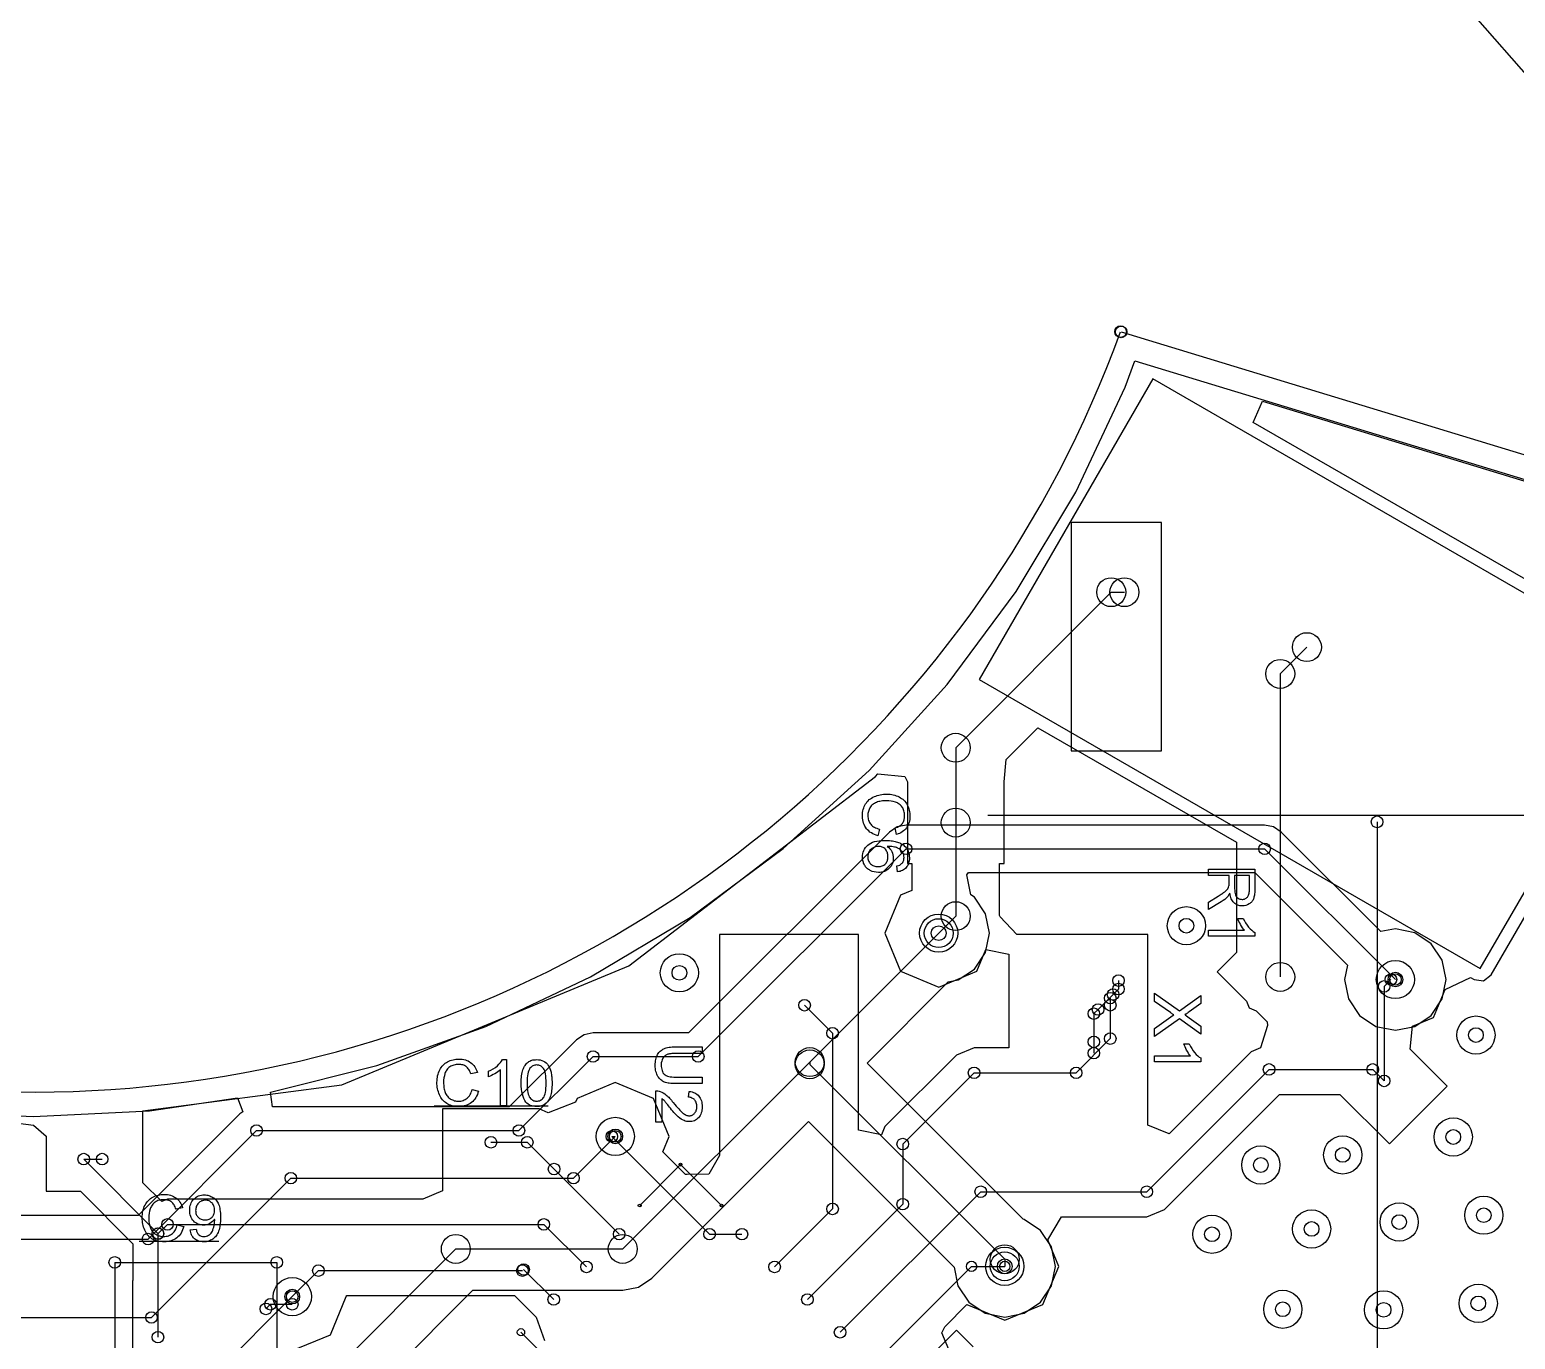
# Model space of a CAD drawing. Header units: millimetres. Extents: x -50.2 to -13.8, y -30.8 to 7.2.
# Drawn here: x -35.16 to -22.33, y -18.62 to -7.3 of the extents above; entities that cross this region are included whole.
import ezdxf

# ---------------------------------------------------------------- set-up
doc = ezdxf.new("R2010")
doc.units = ezdxf.units.MM
doc.linetypes.add('CENTERX2', pattern=[20.32, 12.7, -2.54, 2.54, -2.54])

msp = doc.modelspace()

# ---------------------------------------------------------------- linework, layer by layer
at = {"color": 7, "linetype": 'Continuous'}
for p, q in [((-32.227, 3.707), (-17.148, -13.484)), ((-25.732, -9.909), (-17.064, -12.551)), ((-25.696, -10.387), (-25.614, -10.158)), ((-25.614, -10.158), (-17.285, -12.697)), ((-25.458, -10.315), (-26.958, -12.913)), ((-25.458, -10.315), (-26.958, -12.913)), ((-26.124, -11.293), (-25.696, -10.387)), ((-21.128, -12.815), (-25.458, -10.315)), ((-21.128, -12.815), (-25.458, -10.315)), ((-24.591, -10.691), (-24.511, -10.507)), ((-24.511, -10.507), (-17.346, -12.692)), ((-21.17, -12.665), (-24.591, -10.691)), ((-26.639, -12.152), (-26.124, -11.293)), ((-26.164, -11.558), (-26.164, -13.531)), ((-25.382, -11.558), (-26.164, -11.558)), ((-25.382, -13.531), (-25.382, -11.558)), ((-27.236, -12.957), (-26.639, -12.152)), ((-25.818, -12.159), (-27.162, -13.503)), ((-25.818, -12.159), (-25.704, -12.159)), ((-24.127, -12.634), (-24.357, -12.865)), ((-22.628, -15.413), (-21.128, -12.815)), ((-22.628, -15.413), (-21.128, -12.815)), ((-27.909, -13.7), (-27.236, -12.957)), ((-26.958, -12.913), (-22.628, -15.413)), ((-26.958, -12.913), (-22.628, -15.413)), ((-24.357, -12.865), (-24.357, -15.485)), ((-26.727, -13.604), (-26.453, -13.33)), ((-26.453, -13.33), (-24.736, -14.321)), ((-27.162, -13.503), (-27.162, -14.151)), ((-26.744, -13.797), (-26.727, -13.604)), ((-26.164, -13.531), (-25.382, -13.531)), ((-28.652, -14.373), (-27.909, -13.7)), ((-27.856, -13.753), (-27.836, -13.728)), ((-27.836, -13.728), (-27.602, -13.751)), ((-29.987, -15.388), (-27.856, -13.753)), ((-27.602, -13.751), (-27.579, -13.797)), ((-27.579, -13.797), (-27.579, -14.505)), ((-26.744, -14.505), (-26.744, -13.797)), ((-22.534, -15.467), (-21.557, -13.776)), ((-25.4, -14.089), (-26.884, -14.089)), ((-20.4, -14.089), (-25.4, -14.089)), ((-27.735, -14.233), (-29.471, -15.968)), ((-27.669, -14.188), (-27.735, -14.233)), ((-27.591, -14.173), (-27.669, -14.188)), ((-24.492, -14.173), (-27.591, -14.173)), ((-27.162, -14.151), (-27.162, -14.959)), ((-24.414, -14.188), (-24.492, -14.173)), ((-24.348, -14.233), (-24.414, -14.188)), ((-23.487, -15.093), (-24.348, -14.233)), ((-23.52, -14.144), (-23.52, -23.542)), ((-29.457, -14.97), (-28.652, -14.373)), ((-27.591, -14.377), (-29.387, -16.172)), ((-27.591, -14.377), (-24.492, -14.377)), ((-24.736, -14.321), (-24.736, -15.273)), ((-24.492, -14.377), (-23.362, -15.507)), ((-27.579, -14.505), (-27.541, -14.505)), ((-27.541, -14.505), (-27.541, -14.736)), ((-26.783, -14.953), (-26.783, -14.505)), ((-26.783, -14.505), (-26.744, -14.505)), ((-27.065, -14.601), (-27.051, -14.581)), ((-27.032, -14.774), (-27.065, -14.601)), ((-27.051, -14.581), (-24.577, -14.581)), ((-24.577, -14.581), (-23.776, -15.382)), ((-27.541, -14.736), (-27.639, -14.777)), ((-27.639, -14.777), (-27.775, -15.106)), ((-26.999, -14.796), (-27.032, -14.774)), ((-26.904, -14.938), (-26.999, -14.796)), ((-30.317, -15.485), (-29.457, -14.97)), ((-27.162, -14.959), (-27.309, -15.106)), ((-26.871, -15.106), (-26.904, -14.938)), ((-26.777, -14.965), (-26.783, -14.953)), ((-26.633, -15.119), (-26.777, -14.965)), ((-28.002, -15.119), (-29.202, -15.119)), ((-29.202, -15.119), (-29.202, -17.028)), ((-27.309, -15.106), (-28.423, -16.22)), ((-28.002, -16.808), (-28.002, -15.119)), ((-27.775, -15.106), (-27.639, -15.435)), ((-26.904, -15.274), (-26.871, -15.106)), ((-25.502, -15.119), (-26.633, -15.119)), ((-25.502, -16.765), (-25.502, -15.119)), ((-23.362, -15.068), (-23.487, -15.093)), ((-23.194, -15.102), (-23.362, -15.068)), ((-23.052, -15.197), (-23.194, -15.102)), ((-26.999, -15.416), (-26.904, -15.274)), ((-26.98, -15.435), (-26.902, -15.248)), ((-26.902, -15.248), (-26.702, -15.288)), ((-24.736, -15.273), (-24.903, -15.44)), ((-22.957, -15.339), (-23.052, -15.197)), ((-32.468, -16.416), (-29.987, -15.388)), ((-26.702, -15.288), (-26.702, -16.097)), ((-23.776, -15.382), (-23.801, -15.507)), ((-22.924, -15.507), (-22.957, -15.339)), ((-31.222, -15.914), (-30.317, -15.485)), ((-27.928, -16.23), (-27.227, -15.528)), ((-27.639, -15.435), (-27.309, -15.572)), ((-27.309, -15.572), (-26.98, -15.435)), ((-27.227, -15.528), (-27.141, -15.511)), ((-27.141, -15.511), (-26.999, -15.416)), ((-25.755, -15.516), (-25.755, -15.589)), ((-24.903, -15.44), (-24.65, -15.693)), ((-23.801, -15.507), (-23.767, -15.675)), ((-23.4, -15.507), (-23.459, -15.566)), ((-22.957, -15.675), (-22.924, -15.507)), ((-22.932, -15.593), (-22.712, -15.49)), ((-22.712, -15.49), (-22.682, -15.507)), ((-22.682, -15.507), (-22.6, -15.518)), ((-22.6, -15.518), (-22.534, -15.467)), ((-25.802, -15.636), (-25.932, -15.766)), ((-25.755, -15.589), (-25.802, -15.636)), ((-23.459, -15.566), (-23.459, -16.383)), ((-23.033, -15.836), (-22.932, -15.593)), ((-28.468, -15.729), (-28.226, -15.971)), ((-25.932, -15.766), (-25.968, -15.802)), ((-25.826, -15.668), (-25.826, -15.729)), ((-25.826, -15.729), (-25.826, -16.018)), ((-24.65, -15.693), (-24.625, -15.753)), ((-24.625, -15.753), (-24.565, -15.777)), ((-24.565, -15.777), (-24.469, -15.874)), ((-23.767, -15.675), (-23.672, -15.817)), ((-23.052, -15.817), (-22.957, -15.675)), ((-32.166, -16.251), (-31.222, -15.914)), ((-25.968, -15.802), (-25.968, -16.046)), ((-24.467, -15.905), (-24.527, -16.098)), ((-24.469, -15.874), (-24.467, -15.905)), ((-23.672, -15.817), (-23.53, -15.912)), ((-23.53, -15.912), (-23.362, -15.946)), ((-23.362, -15.946), (-23.194, -15.912)), ((-23.233, -16.108), (-23.213, -15.911)), ((-23.213, -15.911), (-23.033, -15.836)), ((-23.194, -15.912), (-23.052, -15.817)), ((-30.44, -16.028), (-31.02, -16.608)), ((-30.374, -15.984), (-30.44, -16.028)), ((-30.296, -15.968), (-30.374, -15.984)), ((-29.471, -15.968), (-30.296, -15.968)), ((-28.226, -15.971), (-28.226, -17.49)), ((-25.826, -16.018), (-26.121, -16.313)), ((-25.968, -16.046), (-25.968, -16.143)), ((-30.296, -16.172), (-30.936, -16.812)), ((-30.296, -16.172), (-29.387, -16.172)), ((-27.156, -16.16), (-27.773, -16.776)), ((-27.003, -16.097), (-27.156, -16.16)), ((-26.702, -16.097), (-27.003, -16.097)), ((-24.607, -16.131), (-25.318, -16.841)), ((-24.527, -16.098), (-24.607, -16.131)), ((-22.914, -16.428), (-23.233, -16.108)), ((-33.083, -16.481), (-32.166, -16.251)), ((-28.423, -16.22), (-30.04, -17.836)), ((-28.423, -16.22), (-28.423, -16.24)), ((-28.423, -16.24), (-26.738, -17.925)), ((-26.579, -17.579), (-27.928, -16.23)), ((-24.454, -16.284), (-25.511, -17.341)), ((-24.454, -16.284), (-23.558, -16.284)), ((-23.558, -16.284), (-23.459, -16.383)), ((-37.793, -16.416), (-35.131, -16.767)), ((-34.187, -16.642), (-32.468, -16.416)), ((-30.104, -16.397), (-30.433, -16.534)), ((-29.775, -16.534), (-30.104, -16.397)), ((-27.003, -16.313), (-27.62, -16.929)), ((-27.003, -16.313), (-26.121, -16.313)), ((-23.414, -16.928), (-22.914, -16.428)), ((-34.13, -16.642), (-33.369, -16.529)), ((-33.369, -16.529), (-33.322, -16.65)), ((-33.067, -16.608), (-33.083, -16.481)), ((-30.433, -16.534), (-30.447, -16.566)), ((-29.638, -16.863), (-29.775, -16.534)), ((-25.358, -17.494), (-24.365, -16.501)), ((-24.365, -16.501), (-23.842, -16.501)), ((-23.842, -16.501), (-23.414, -16.928)), ((-36.132, -16.642), (-35.131, -16.691)), ((-35.131, -16.691), (-34.13, -16.642)), ((-33.348, -16.668), (-34.226, -17.546)), ((-34.187, -17.264), (-34.187, -16.642)), ((-33.322, -16.65), (-33.348, -16.668)), ((-31.02, -16.608), (-33.067, -16.608)), ((-30.763, -16.626), (-31.598, -16.626)), ((-31.598, -16.626), (-31.598, -17.334)), ((-30.683, -16.66), (-30.763, -16.626)), ((-30.447, -16.566), (-30.683, -16.66)), ((-35.131, -16.767), (-35.022, -16.862)), ((-33.204, -16.812), (-34.142, -17.75)), ((-33.204, -16.812), (-30.936, -16.812)), ((-29.787, -18.088), (-28.433, -16.734)), ((-28.433, -16.734), (-27.175, -17.992)), ((-27.802, -16.848), (-28.002, -16.808)), ((-27.773, -16.776), (-27.802, -16.848)), ((-25.318, -16.841), (-25.502, -16.765)), ((-35.022, -16.862), (-35.022, -17.337)), ((-31.178, -16.914), (-30.864, -16.914)), ((-30.864, -16.914), (-30.633, -17.145)), ((-30.104, -16.863), (-30.465, -17.224)), ((-30.134, -16.863), (-29.289, -17.708)), ((-30.134, -16.863), (-30.104, -16.863)), ((-29.694, -16.997), (-29.638, -16.863)), ((-27.62, -16.929), (-27.62, -17.449)), ((-34.698, -17.059), (-34.538, -17.059)), ((-34.698, -17.059), (-34.056, -17.702)), ((-29.498, -17.193), (-29.694, -16.997)), ((-29.202, -17.028), (-29.295, -17.19)), ((-30.633, -17.145), (-30.07, -17.708)), ((-29.54, -17.107), (-29.893, -17.46)), ((-29.54, -17.107), (-29.186, -17.46)), ((-29.482, -17.193), (-29.498, -17.193)), ((-29.295, -17.19), (-29.482, -17.193)), ((-34.024, -17.427), (-34.187, -17.264)), ((-32.908, -17.224), (-34.112, -18.428)), ((-32.908, -17.224), (-30.465, -17.224)), ((-35.022, -17.337), (-34.727, -17.337)), ((-34.727, -17.337), (-34.272, -17.791)), ((-33.974, -17.406), (-34.024, -17.427)), ((-31.768, -17.406), (-33.974, -17.406)), ((-31.598, -17.334), (-31.768, -17.406)), ((-27.62, -17.449), (-28.444, -18.273)), ((-26.946, -17.341), (-28.161, -18.556)), ((-26.946, -17.341), (-25.511, -17.341)), ((-34.226, -17.546), (-36.992, -17.546)), ((-28.226, -17.49), (-28.727, -17.991)), ((-26.57, -17.581), (-26.579, -17.579)), ((-26.428, -17.676), (-26.57, -17.581)), ((-26.367, -17.757), (-26.247, -17.557)), ((-26.247, -17.557), (-25.511, -17.557)), ((-25.511, -17.557), (-25.358, -17.494)), ((-33.974, -17.623), (-34.056, -17.704)), ((-34.056, -17.702), (-34.056, -17.704)), ((-34.056, -17.704), (-34.056, -18.598)), ((-33.974, -17.623), (-30.721, -17.623)), ((-30.721, -17.623), (-30.353, -17.991)), ((-29.289, -17.708), (-29.009, -17.708)), ((-26.333, -17.818), (-26.428, -17.676)), ((-36.992, -17.75), (-34.142, -17.75)), ((-34.272, -17.791), (-34.272, -18.107)), ((-31.482, -17.836), (-33.08, -19.434)), ((-31.482, -17.836), (-30.04, -17.836)), ((-26.272, -17.986), (-26.367, -17.757)), ((-26.299, -17.986), (-26.333, -17.818)), ((-34.43, -17.952), (-33.03, -17.952)), ((-34.43, -17.952), (-34.43, -21.104)), ((-33.03, -17.952), (-33.03, -21.104)), ((-26.738, -17.925), (-26.738, -17.986)), ((-32.67, -18.023), (-32.895, -18.248)), ((-32.67, -18.023), (-30.907, -18.023)), ((-30.896, -18.013), (-30.636, -18.273)), ((-29.903, -18.166), (-29.787, -18.088)), ((-27.025, -17.986), (-27.878, -18.839)), ((-27.175, -17.992), (-27.143, -18.154)), ((-27.025, -17.986), (-26.738, -17.986)), ((-26.409, -18.315), (-26.272, -17.986)), ((-26.333, -18.154), (-26.299, -17.986)), ((-34.272, -18.107), (-34.275, -18.107)), ((-34.275, -18.107), (-34.275, -19.374)), ((-32.317, -19.176), (-31.335, -18.193)), ((-31.335, -18.193), (-30.04, -18.193)), ((-30.04, -18.193), (-29.903, -18.166)), ((-27.143, -18.154), (-27.048, -18.296)), ((-26.428, -18.296), (-26.333, -18.154)), ((-32.895, -18.248), (-33.997, -19.35)), ((-33.083, -18.314), (-33.123, -18.354)), ((-33.083, -18.314), (-32.895, -18.314)), ((-32.566, -18.577), (-32.429, -18.248)), ((-32.429, -18.248), (-32.424, -18.239)), ((-32.424, -18.239), (-30.976, -18.239)), ((-30.976, -18.239), (-30.789, -18.426)), ((-27.257, -18.508), (-27.066, -18.316)), ((-27.066, -18.316), (-26.738, -18.452)), ((-27.048, -18.296), (-26.906, -18.391)), ((-26.738, -18.452), (-26.409, -18.315)), ((-26.57, -18.391), (-26.428, -18.296)), ((-36.817, -18.428), (-34.112, -18.428)), ((-30.789, -18.426), (-30.715, -18.628)), ((-26.906, -18.391), (-26.738, -18.425)), ((-26.738, -18.425), (-26.57, -18.391)), ((-32.895, -18.713), (-32.566, -18.577)), ((-30.919, -18.556), (-29.54, -19.935)), ((-27.154, -18.539), (-28.549, -19.935)), ((-27.281, -18.562), (-27.257, -18.508)), ((-27.207, -18.74), (-27.281, -18.562)), ((-27.012, -18.681), (-27.154, -18.539))]:
    msp.add_line(p, q, dxfattribs=at)
at = {"color": 7, "linetype": 'CENTERX2'}
for p, q in [((-31.67, -16.599), (-30.683, -16.599)), ((-34.218, -17.769), (-33.53, -17.769))]:
    msp.add_line(p, q, dxfattribs=at)
at = {"color": 7, "linetype": 'Continuous', "flags": 128}
for points in [[(-27.821, -14.207), (-27.834, -14.264), (-27.834, -14.264), (-27.85, -14.259), (-27.865, -14.253), (-27.878, -14.247), (-27.891, -14.24), (-27.903, -14.232), (-27.914, -14.223), (-27.924, -14.213), (-27.933, -14.203), (-27.941, -14.191), (-27.948, -14.18), (-27.954, -14.167), (-27.959, -14.154), (-27.962, -14.14), (-27.965, -14.126), (-27.967, -14.111), (-27.967, -14.095), (-27.967, -14.095), (-27.967, -14.079), (-27.966, -14.064), (-27.964, -14.05), (-27.961, -14.036), (-27.957, -14.023), (-27.953, -14.011), (-27.947, -13.999), (-27.941, -13.989), (-27.934, -13.979), (-27.927, -13.969), (-27.918, -13.961), (-27.909, -13.952), (-27.899, -13.945), (-27.889, -13.938), (-27.877, -13.932), (-27.865, -13.926), (-27.853, -13.921), (-27.84, -13.917), (-27.827, -13.913), (-27.814, -13.91), (-27.801, -13.908), (-27.787, -13.906), (-27.773, -13.905), (-27.759, -13.905), (-27.759, -13.905), (-27.744, -13.905), (-27.729, -13.906), (-27.715, -13.908), (-27.701, -13.911), (-27.688, -13.914), (-27.675, -13.918), (-27.663, -13.923), (-27.651, -13.928), (-27.64, -13.935), (-27.629, -13.942), (-27.62, -13.949), (-27.61, -13.958), (-27.602, -13.966), (-27.594, -13.976), (-27.587, -13.986), (-27.581, -13.997), (-27.575, -14.008), (-27.57, -14.02), (-27.566, -14.031), (-27.563, -14.043), (-27.56, -14.056), (-27.558, -14.068), (-27.557, -14.081), (-27.557, -14.094), (-27.557, -14.094), (-27.557, -14.109), (-27.559, -14.123), (-27.561, -14.137), (-27.565, -14.15), (-27.569, -14.162), (-27.574, -14.174), (-27.58, -14.185), (-27.587, -14.196), (-27.596, -14.206), (-27.604, -14.215), (-27.614, -14.223), (-27.624, -14.231), (-27.635, -14.238), (-27.647, -14.244), (-27.66, -14.249), (-27.673, -14.253), (-27.673, -14.253), (-27.685, -14.197), (-27.685, -14.197), (-27.675, -14.193), (-27.665, -14.189), (-27.656, -14.185), (-27.648, -14.18), (-27.641, -14.175), (-27.634, -14.169), (-27.628, -14.163), (-27.623, -14.157), (-27.618, -14.15), (-27.614, -14.143), (-27.611, -14.136), (-27.608, -14.128), (-27.606, -14.119), (-27.604, -14.111), (-27.603, -14.101), (-27.603, -14.092), (-27.603, -14.092), (-27.603, -14.081), (-27.604, -14.07), (-27.606, -14.06), (-27.609, -14.05), (-27.612, -14.041), (-27.615, -14.032), (-27.62, -14.024), (-27.625, -14.016), (-27.631, -14.009), (-27.637, -14.002), (-27.643, -13.996), (-27.65, -13.99), (-27.658, -13.985), (-27.666, -13.981), (-27.674, -13.977), (-27.683, -13.973), (-27.702, -13.968), (-27.721, -13.964), (-27.74, -13.962), (-27.759, -13.961), (-27.759, -13.961), (-27.771, -13.961), (-27.783, -13.962), (-27.795, -13.963), (-27.806, -13.965), (-27.817, -13.967), (-27.827, -13.969), (-27.837, -13.972), (-27.847, -13.976), (-27.856, -13.98), (-27.864, -13.984), (-27.872, -13.989), (-27.879, -13.995), (-27.886, -14.001), (-27.892, -14.007), (-27.898, -14.014), (-27.903, -14.022), (-27.907, -14.03), (-27.911, -14.038), (-27.914, -14.046), (-27.916, -14.055), (-27.919, -14.063), (-27.92, -14.072), (-27.921, -14.081), (-27.921, -14.09), (-27.921, -14.09), (-27.921, -14.101), (-27.919, -14.111), (-27.918, -14.121), (-27.915, -14.131), (-27.911, -14.14), (-27.907, -14.149), (-27.902, -14.157), (-27.896, -14.165), (-27.889, -14.173), (-27.882, -14.18), (-27.873, -14.186), (-27.864, -14.191), (-27.855, -14.196), (-27.844, -14.2), (-27.833, -14.204), (-27.821, -14.207)], [(-27.665, -14.576), (-27.67, -14.525), (-27.67, -14.525), (-27.657, -14.521), (-27.645, -14.517), (-27.636, -14.511), (-27.629, -14.505), (-27.629, -14.505), (-27.624, -14.5), (-27.62, -14.494), (-27.616, -14.488), (-27.613, -14.482), (-27.611, -14.475), (-27.61, -14.468), (-27.609, -14.461), (-27.608, -14.453), (-27.608, -14.453), (-27.609, -14.441), (-27.611, -14.429), (-27.615, -14.418), (-27.62, -14.407), (-27.62, -14.407), (-27.629, -14.396), (-27.639, -14.387), (-27.651, -14.378), (-27.665, -14.371), (-27.673, -14.367), (-27.681, -14.364), (-27.691, -14.362), (-27.702, -14.36), (-27.713, -14.358), (-27.726, -14.357), (-27.739, -14.356), (-27.753, -14.356), (-27.753, -14.356), (-27.741, -14.366), (-27.73, -14.376), (-27.721, -14.388), (-27.714, -14.401), (-27.708, -14.415), (-27.704, -14.429), (-27.701, -14.443), (-27.701, -14.458), (-27.701, -14.458), (-27.701, -14.47), (-27.703, -14.482), (-27.706, -14.494), (-27.71, -14.505), (-27.715, -14.516), (-27.721, -14.526), (-27.728, -14.536), (-27.737, -14.545), (-27.746, -14.554), (-27.756, -14.561), (-27.767, -14.567), (-27.778, -14.572), (-27.79, -14.576), (-27.803, -14.579), (-27.816, -14.581), (-27.83, -14.581), (-27.83, -14.581), (-27.849, -14.58), (-27.867, -14.577), (-27.884, -14.572), (-27.9, -14.564), (-27.908, -14.56), (-27.916, -14.555), (-27.923, -14.55), (-27.929, -14.544), (-27.935, -14.538), (-27.94, -14.532), (-27.945, -14.525), (-27.95, -14.518), (-27.954, -14.51), (-27.958, -14.502), (-27.96, -14.494), (-27.963, -14.486), (-27.965, -14.477), (-27.966, -14.469), (-27.967, -14.459), (-27.967, -14.45), (-27.967, -14.45), (-27.966, -14.434), (-27.964, -14.419), (-27.961, -14.405), (-27.956, -14.392), (-27.95, -14.379), (-27.942, -14.367), (-27.933, -14.356), (-27.922, -14.345), (-27.91, -14.336), (-27.896, -14.327), (-27.881, -14.32), (-27.863, -14.315), (-27.844, -14.31), (-27.823, -14.307), (-27.8, -14.305), (-27.775, -14.305), (-27.775, -14.305), (-27.761, -14.305), (-27.747, -14.305), (-27.734, -14.306), (-27.721, -14.307), (-27.709, -14.309), (-27.697, -14.311), (-27.686, -14.313), (-27.675, -14.316), (-27.665, -14.319), (-27.656, -14.322), (-27.646, -14.326), (-27.638, -14.33), (-27.629, -14.334), (-27.622, -14.339), (-27.614, -14.344), (-27.608, -14.35), (-27.608, -14.35), (-27.597, -14.36), (-27.588, -14.371), (-27.58, -14.383), (-27.573, -14.396), (-27.569, -14.41), (-27.565, -14.425), (-27.563, -14.44), (-27.562, -14.456), (-27.562, -14.456), (-27.562, -14.468), (-27.564, -14.48), (-27.566, -14.491), (-27.569, -14.502), (-27.573, -14.512), (-27.577, -14.521), (-27.583, -14.53), (-27.589, -14.538), (-27.596, -14.546), (-27.604, -14.552), (-27.613, -14.558), (-27.622, -14.564), (-27.632, -14.568), (-27.642, -14.572), (-27.653, -14.574), (-27.665, -14.576)], [(-27.829, -14.356), (-27.841, -14.357), (-27.853, -14.359), (-27.865, -14.363), (-27.876, -14.368), (-27.886, -14.374), (-27.895, -14.382), (-27.903, -14.39), (-27.91, -14.4), (-27.915, -14.41), (-27.918, -14.422), (-27.92, -14.433), (-27.921, -14.446), (-27.921, -14.446), (-27.921, -14.455), (-27.92, -14.464), (-27.918, -14.472), (-27.915, -14.48), (-27.912, -14.487), (-27.908, -14.494), (-27.903, -14.501), (-27.897, -14.507), (-27.891, -14.512), (-27.884, -14.517), (-27.877, -14.521), (-27.869, -14.524), (-27.86, -14.527), (-27.852, -14.529), (-27.842, -14.53), (-27.832, -14.53), (-27.832, -14.53), (-27.822, -14.53), (-27.813, -14.529), (-27.805, -14.527), (-27.797, -14.524), (-27.789, -14.521), (-27.782, -14.517), (-27.775, -14.512), (-27.77, -14.507), (-27.764, -14.501), (-27.76, -14.494), (-27.756, -14.487), (-27.752, -14.48), (-27.75, -14.472), (-27.748, -14.463), (-27.747, -14.454), (-27.747, -14.444), (-27.747, -14.444), (-27.747, -14.435), (-27.748, -14.426), (-27.75, -14.418), (-27.752, -14.41), (-27.756, -14.402), (-27.76, -14.395), (-27.764, -14.388), (-27.77, -14.381), (-27.775, -14.375), (-27.782, -14.37), (-27.789, -14.366), (-27.796, -14.362), (-27.804, -14.359), (-27.812, -14.357), (-27.82, -14.356), (-27.829, -14.356)], [(-24.978, -14.552), (-24.578, -14.552), (-24.578, -14.552), (-24.578, -14.731), (-24.578, -14.731), (-24.578, -14.744), (-24.578, -14.755), (-24.579, -14.767), (-24.58, -14.777), (-24.582, -14.786), (-24.584, -14.795), (-24.586, -14.803), (-24.588, -14.81), (-24.591, -14.817), (-24.595, -14.823), (-24.599, -14.829), (-24.603, -14.835), (-24.608, -14.84), (-24.613, -14.845), (-24.619, -14.85), (-24.626, -14.854), (-24.64, -14.861), (-24.654, -14.866), (-24.669, -14.869), (-24.685, -14.87), (-24.685, -14.87), (-24.696, -14.87), (-24.706, -14.869), (-24.715, -14.867), (-24.724, -14.864), (-24.733, -14.86), (-24.741, -14.855), (-24.749, -14.85), (-24.756, -14.843), (-24.763, -14.836), (-24.769, -14.828), (-24.775, -14.819), (-24.78, -14.809), (-24.784, -14.798), (-24.788, -14.786), (-24.791, -14.774), (-24.793, -14.76), (-24.793, -14.76), (-24.798, -14.77), (-24.803, -14.778), (-24.808, -14.786), (-24.813, -14.792), (-24.813, -14.792), (-24.824, -14.803), (-24.837, -14.814), (-24.851, -14.825), (-24.867, -14.835), (-24.867, -14.835), (-24.978, -14.903), (-24.978, -14.903), (-24.978, -14.837), (-24.978, -14.837), (-24.893, -14.785), (-24.893, -14.785), (-24.884, -14.78), (-24.876, -14.774), (-24.868, -14.769), (-24.861, -14.765), (-24.854, -14.76), (-24.848, -14.756), (-24.842, -14.752), (-24.837, -14.748), (-24.828, -14.741), (-24.821, -14.734), (-24.815, -14.728), (-24.81, -14.722), (-24.804, -14.71), (-24.8, -14.698), (-24.8, -14.698), (-24.799, -14.693), (-24.799, -14.686), (-24.798, -14.678), (-24.798, -14.669), (-24.798, -14.669), (-24.798, -14.609), (-24.798, -14.609), (-24.978, -14.609), (-24.978, -14.609), (-24.978, -14.552)], [(-24.752, -14.609), (-24.752, -14.72), (-24.752, -14.72), (-24.751, -14.737), (-24.75, -14.752), (-24.748, -14.764), (-24.745, -14.775), (-24.741, -14.784), (-24.735, -14.792), (-24.729, -14.798), (-24.721, -14.804), (-24.713, -14.808), (-24.705, -14.811), (-24.696, -14.813), (-24.687, -14.814), (-24.687, -14.814), (-24.68, -14.814), (-24.674, -14.813), (-24.667, -14.811), (-24.662, -14.809), (-24.656, -14.806), (-24.651, -14.803), (-24.646, -14.799), (-24.641, -14.794), (-24.637, -14.789), (-24.634, -14.783), (-24.631, -14.777), (-24.628, -14.769), (-24.626, -14.761), (-24.625, -14.753), (-24.624, -14.743), (-24.624, -14.733), (-24.624, -14.733), (-24.624, -14.609), (-24.624, -14.609), (-24.752, -14.609)], [(-24.978, -15.132), (-24.978, -15.081), (-24.978, -15.081), (-24.666, -15.081), (-24.666, -15.081), (-24.674, -15.071), (-24.683, -15.059), (-24.691, -15.046), (-24.7, -15.032), (-24.707, -15.017), (-24.714, -15.004), (-24.72, -14.99), (-24.725, -14.978), (-24.725, -14.978), (-24.678, -14.978), (-24.678, -14.978), (-24.667, -14.999), (-24.656, -15.018), (-24.644, -15.037), (-24.631, -15.053), (-24.617, -15.068), (-24.604, -15.081), (-24.591, -15.091), (-24.578, -15.099), (-24.578, -15.099), (-24.578, -15.132), (-24.578, -15.132), (-24.978, -15.132)], [(-25.444, -15.626), (-25.229, -15.778), (-25.229, -15.778), (-25.044, -15.646), (-25.044, -15.646), (-25.044, -15.715), (-25.044, -15.715), (-25.145, -15.787), (-25.145, -15.787), (-25.153, -15.793), (-25.159, -15.797), (-25.165, -15.801), (-25.171, -15.805), (-25.175, -15.807), (-25.179, -15.809), (-25.181, -15.81), (-25.183, -15.81), (-25.183, -15.81), (-25.176, -15.815), (-25.167, -15.822), (-25.157, -15.829), (-25.145, -15.837), (-25.145, -15.837), (-25.044, -15.909), (-25.044, -15.909), (-25.044, -15.979), (-25.044, -15.979), (-25.229, -15.848), (-25.229, -15.848), (-25.444, -16), (-25.444, -16), (-25.444, -15.931), (-25.444, -15.931), (-25.302, -15.83), (-25.302, -15.83), (-25.29, -15.821), (-25.278, -15.813), (-25.278, -15.813), (-25.287, -15.807), (-25.295, -15.801), (-25.301, -15.797), (-25.306, -15.793), (-25.306, -15.793), (-25.444, -15.696), (-25.444, -15.696), (-25.444, -15.626)], [(-29.353, -16.351), (-29.353, -16.407), (-29.353, -16.407), (-29.583, -16.407), (-29.583, -16.407), (-29.598, -16.407), (-29.611, -16.406), (-29.625, -16.405), (-29.637, -16.404), (-29.648, -16.402), (-29.659, -16.399), (-29.669, -16.396), (-29.678, -16.393), (-29.687, -16.39), (-29.695, -16.385), (-29.703, -16.38), (-29.71, -16.374), (-29.717, -16.367), (-29.724, -16.36), (-29.73, -16.352), (-29.736, -16.344), (-29.741, -16.334), (-29.745, -16.324), (-29.749, -16.313), (-29.752, -16.302), (-29.755, -16.29), (-29.757, -16.277), (-29.758, -16.263), (-29.758, -16.249), (-29.758, -16.249), (-29.758, -16.235), (-29.757, -16.222), (-29.755, -16.209), (-29.753, -16.197), (-29.75, -16.186), (-29.747, -16.176), (-29.743, -16.165), (-29.739, -16.156), (-29.733, -16.147), (-29.728, -16.139), (-29.722, -16.132), (-29.715, -16.125), (-29.708, -16.119), (-29.7, -16.114), (-29.692, -16.109), (-29.683, -16.105), (-29.673, -16.101), (-29.663, -16.098), (-29.652, -16.095), (-29.639, -16.093), (-29.627, -16.091), (-29.613, -16.09), (-29.598, -16.089), (-29.583, -16.089), (-29.583, -16.089), (-29.353, -16.089), (-29.353, -16.089), (-29.353, -16.146), (-29.353, -16.146), (-29.58, -16.146), (-29.58, -16.146), (-29.593, -16.146), (-29.604, -16.146), (-29.615, -16.147), (-29.625, -16.148), (-29.634, -16.149), (-29.642, -16.151), (-29.65, -16.153), (-29.656, -16.155), (-29.667, -16.161), (-29.677, -16.168), (-29.686, -16.177), (-29.693, -16.188), (-29.699, -16.2), (-29.703, -16.214), (-29.706, -16.228), (-29.707, -16.244), (-29.707, -16.244), (-29.706, -16.258), (-29.705, -16.271), (-29.703, -16.283), (-29.7, -16.294), (-29.696, -16.303), (-29.692, -16.312), (-29.687, -16.32), (-29.681, -16.326), (-29.673, -16.332), (-29.664, -16.337), (-29.654, -16.341), (-29.642, -16.345), (-29.629, -16.347), (-29.614, -16.349), (-29.598, -16.35), (-29.58, -16.351), (-29.58, -16.351), (-29.353, -16.351)], [(-25.444, -16.218), (-25.444, -16.167), (-25.444, -16.167), (-25.132, -16.167), (-25.132, -16.167), (-25.14, -16.157), (-25.149, -16.145), (-25.157, -16.132), (-25.166, -16.118), (-25.173, -16.103), (-25.18, -16.09), (-25.186, -16.076), (-25.191, -16.064), (-25.191, -16.064), (-25.144, -16.064), (-25.144, -16.064), (-25.133, -16.085), (-25.122, -16.104), (-25.11, -16.123), (-25.097, -16.139), (-25.083, -16.154), (-25.07, -16.167), (-25.057, -16.177), (-25.044, -16.185), (-25.044, -16.185), (-25.044, -16.218), (-25.044, -16.218), (-25.444, -16.218)], [(-31.342, -16.458), (-31.286, -16.471), (-31.286, -16.471), (-31.291, -16.487), (-31.296, -16.502), (-31.302, -16.516), (-31.31, -16.528), (-31.318, -16.54), (-31.326, -16.551), (-31.336, -16.561), (-31.347, -16.57), (-31.358, -16.578), (-31.37, -16.585), (-31.382, -16.591), (-31.395, -16.596), (-31.409, -16.6), (-31.424, -16.602), (-31.438, -16.604), (-31.454, -16.604), (-31.454, -16.604), (-31.47, -16.604), (-31.485, -16.603), (-31.5, -16.601), (-31.514, -16.598), (-31.527, -16.594), (-31.539, -16.59), (-31.55, -16.584), (-31.561, -16.578), (-31.571, -16.571), (-31.58, -16.564), (-31.589, -16.555), (-31.597, -16.546), (-31.605, -16.536), (-31.611, -16.526), (-31.618, -16.515), (-31.623, -16.503), (-31.628, -16.49), (-31.633, -16.477), (-31.636, -16.464), (-31.639, -16.451), (-31.642, -16.438), (-31.643, -16.424), (-31.645, -16.41), (-31.645, -16.396), (-31.645, -16.396), (-31.644, -16.381), (-31.643, -16.366), (-31.641, -16.352), (-31.639, -16.338), (-31.635, -16.325), (-31.631, -16.312), (-31.627, -16.3), (-31.621, -16.288), (-31.615, -16.277), (-31.608, -16.266), (-31.6, -16.257), (-31.592, -16.248), (-31.583, -16.239), (-31.573, -16.231), (-31.563, -16.224), (-31.553, -16.218), (-31.541, -16.212), (-31.53, -16.208), (-31.518, -16.203), (-31.506, -16.2), (-31.494, -16.197), (-31.481, -16.196), (-31.468, -16.195), (-31.455, -16.194), (-31.455, -16.194), (-31.44, -16.195), (-31.426, -16.196), (-31.412, -16.198), (-31.399, -16.202), (-31.387, -16.206), (-31.375, -16.211), (-31.364, -16.217), (-31.354, -16.225), (-31.344, -16.233), (-31.334, -16.241), (-31.326, -16.251), (-31.319, -16.261), (-31.312, -16.272), (-31.306, -16.284), (-31.301, -16.297), (-31.296, -16.31), (-31.296, -16.31), (-31.353, -16.322), (-31.353, -16.322), (-31.356, -16.312), (-31.36, -16.302), (-31.365, -16.294), (-31.369, -16.285), (-31.374, -16.278), (-31.38, -16.271), (-31.386, -16.265), (-31.392, -16.26), (-31.399, -16.255), (-31.406, -16.251), (-31.414, -16.248), (-31.422, -16.245), (-31.43, -16.243), (-31.439, -16.241), (-31.448, -16.241), (-31.458, -16.24), (-31.458, -16.24), (-31.469, -16.241), (-31.479, -16.242), (-31.489, -16.243), (-31.499, -16.246), (-31.508, -16.249), (-31.517, -16.252), (-31.526, -16.257), (-31.533, -16.262), (-31.541, -16.268), (-31.547, -16.274), (-31.554, -16.28), (-31.559, -16.287), (-31.564, -16.295), (-31.569, -16.303), (-31.573, -16.311), (-31.576, -16.32), (-31.581, -16.339), (-31.585, -16.358), (-31.588, -16.377), (-31.588, -16.396), (-31.588, -16.396), (-31.588, -16.408), (-31.587, -16.42), (-31.586, -16.432), (-31.585, -16.443), (-31.583, -16.454), (-31.58, -16.464), (-31.577, -16.474), (-31.574, -16.484), (-31.57, -16.493), (-31.565, -16.501), (-31.56, -16.509), (-31.555, -16.516), (-31.549, -16.523), (-31.542, -16.529), (-31.535, -16.535), (-31.527, -16.54), (-31.519, -16.544), (-31.511, -16.548), (-31.503, -16.551), (-31.495, -16.554), (-31.486, -16.556), (-31.477, -16.557), (-31.468, -16.558), (-31.459, -16.558), (-31.459, -16.558), (-31.448, -16.558), (-31.438, -16.557), (-31.428, -16.555), (-31.418, -16.552), (-31.409, -16.548), (-31.4, -16.544), (-31.392, -16.539), (-31.384, -16.533), (-31.377, -16.526), (-31.37, -16.519), (-31.364, -16.511), (-31.358, -16.502), (-31.353, -16.492), (-31.349, -16.481), (-31.345, -16.47), (-31.342, -16.458)], [(-31.045, -16.599), (-31.096, -16.599), (-31.096, -16.599), (-31.096, -16.288), (-31.096, -16.288), (-31.106, -16.296), (-31.118, -16.304), (-31.13, -16.313), (-31.145, -16.321), (-31.159, -16.329), (-31.173, -16.336), (-31.186, -16.342), (-31.199, -16.347), (-31.199, -16.347), (-31.199, -16.299), (-31.199, -16.299), (-31.178, -16.289), (-31.158, -16.278), (-31.14, -16.266), (-31.123, -16.252), (-31.109, -16.239), (-31.096, -16.225), (-31.086, -16.212), (-31.078, -16.199), (-31.078, -16.199), (-31.045, -16.199), (-31.045, -16.199), (-31.045, -16.599)], [(-30.917, -16.402), (-30.916, -16.385), (-30.916, -16.368), (-30.915, -16.353), (-30.913, -16.338), (-30.911, -16.324), (-30.908, -16.311), (-30.905, -16.299), (-30.902, -16.287), (-30.898, -16.277), (-30.893, -16.267), (-30.889, -16.257), (-30.883, -16.249), (-30.877, -16.241), (-30.871, -16.234), (-30.865, -16.227), (-30.857, -16.221), (-30.85, -16.216), (-30.842, -16.212), (-30.833, -16.208), (-30.824, -16.205), (-30.815, -16.202), (-30.805, -16.201), (-30.794, -16.2), (-30.783, -16.199), (-30.783, -16.199), (-30.767, -16.2), (-30.752, -16.202), (-30.738, -16.206), (-30.724, -16.212), (-30.712, -16.219), (-30.701, -16.228), (-30.691, -16.238), (-30.683, -16.249), (-30.676, -16.262), (-30.67, -16.276), (-30.664, -16.291), (-30.659, -16.308), (-30.657, -16.317), (-30.655, -16.327), (-30.654, -16.338), (-30.652, -16.349), (-30.651, -16.361), (-30.651, -16.374), (-30.65, -16.388), (-30.65, -16.402), (-30.65, -16.402), (-30.65, -16.419), (-30.651, -16.435), (-30.652, -16.451), (-30.654, -16.465), (-30.656, -16.479), (-30.658, -16.492), (-30.661, -16.504), (-30.665, -16.516), (-30.669, -16.527), (-30.673, -16.537), (-30.678, -16.546), (-30.683, -16.555), (-30.689, -16.563), (-30.695, -16.57), (-30.702, -16.576), (-30.709, -16.582), (-30.717, -16.587), (-30.725, -16.592), (-30.733, -16.596), (-30.742, -16.599), (-30.752, -16.601), (-30.762, -16.603), (-30.772, -16.604), (-30.783, -16.604), (-30.783, -16.604), (-30.798, -16.604), (-30.811, -16.602), (-30.824, -16.599), (-30.836, -16.595), (-30.847, -16.589), (-30.858, -16.583), (-30.867, -16.575), (-30.876, -16.566), (-30.876, -16.566), (-30.886, -16.552), (-30.894, -16.536), (-30.901, -16.518), (-30.907, -16.499), (-30.911, -16.477), (-30.914, -16.454), (-30.916, -16.429), (-30.917, -16.402)], [(-30.865, -16.402), (-30.865, -16.425), (-30.864, -16.446), (-30.862, -16.465), (-30.859, -16.482), (-30.856, -16.497), (-30.852, -16.509), (-30.847, -16.52), (-30.842, -16.528), (-30.836, -16.535), (-30.829, -16.541), (-30.822, -16.547), (-30.815, -16.551), (-30.808, -16.554), (-30.8, -16.556), (-30.792, -16.558), (-30.783, -16.558), (-30.783, -16.558), (-30.775, -16.558), (-30.767, -16.556), (-30.759, -16.554), (-30.751, -16.551), (-30.744, -16.547), (-30.737, -16.541), (-30.731, -16.535), (-30.725, -16.528), (-30.719, -16.52), (-30.715, -16.509), (-30.711, -16.496), (-30.707, -16.482), (-30.705, -16.465), (-30.703, -16.446), (-30.702, -16.425), (-30.701, -16.402), (-30.701, -16.402), (-30.702, -16.379), (-30.703, -16.359), (-30.704, -16.34), (-30.707, -16.323), (-30.71, -16.309), (-30.714, -16.296), (-30.719, -16.285), (-30.724, -16.276), (-30.73, -16.269), (-30.737, -16.263), (-30.743, -16.257), (-30.751, -16.253), (-30.758, -16.25), (-30.766, -16.247), (-30.775, -16.246), (-30.784, -16.245), (-30.784, -16.245), (-30.792, -16.246), (-30.8, -16.247), (-30.808, -16.249), (-30.815, -16.252), (-30.822, -16.256), (-30.829, -16.261), (-30.835, -16.266), (-30.841, -16.273), (-30.841, -16.273), (-30.846, -16.282), (-30.851, -16.294), (-30.856, -16.307), (-30.859, -16.323), (-30.862, -16.34), (-30.864, -16.358), (-30.865, -16.379), (-30.865, -16.402)], [(-29.702, -16.74), (-29.753, -16.74), (-29.753, -16.74), (-29.753, -16.469), (-29.753, -16.469), (-29.744, -16.469), (-29.735, -16.47), (-29.726, -16.472), (-29.717, -16.474), (-29.717, -16.474), (-29.703, -16.48), (-29.69, -16.487), (-29.676, -16.496), (-29.663, -16.506), (-29.656, -16.512), (-29.649, -16.518), (-29.642, -16.525), (-29.635, -16.533), (-29.627, -16.541), (-29.619, -16.55), (-29.612, -16.56), (-29.604, -16.571), (-29.604, -16.571), (-29.59, -16.587), (-29.578, -16.601), (-29.567, -16.614), (-29.556, -16.626), (-29.546, -16.637), (-29.537, -16.646), (-29.528, -16.654), (-29.52, -16.661), (-29.513, -16.666), (-29.506, -16.671), (-29.499, -16.675), (-29.492, -16.678), (-29.485, -16.681), (-29.478, -16.683), (-29.471, -16.684), (-29.464, -16.684), (-29.464, -16.684), (-29.457, -16.684), (-29.451, -16.683), (-29.444, -16.681), (-29.439, -16.679), (-29.433, -16.676), (-29.428, -16.672), (-29.423, -16.667), (-29.418, -16.662), (-29.413, -16.657), (-29.41, -16.651), (-29.406, -16.644), (-29.404, -16.638), (-29.402, -16.63), (-29.4, -16.623), (-29.399, -16.615), (-29.399, -16.606), (-29.399, -16.606), (-29.399, -16.597), (-29.4, -16.589), (-29.402, -16.581), (-29.404, -16.573), (-29.406, -16.566), (-29.41, -16.559), (-29.414, -16.553), (-29.418, -16.547), (-29.423, -16.542), (-29.428, -16.538), (-29.434, -16.534), (-29.441, -16.531), (-29.448, -16.528), (-29.455, -16.527), (-29.463, -16.525), (-29.471, -16.525), (-29.471, -16.525), (-29.466, -16.474), (-29.466, -16.474), (-29.452, -16.476), (-29.44, -16.478), (-29.428, -16.482), (-29.417, -16.486), (-29.407, -16.492), (-29.398, -16.498), (-29.389, -16.506), (-29.382, -16.514), (-29.375, -16.523), (-29.369, -16.533), (-29.364, -16.543), (-29.36, -16.555), (-29.357, -16.567), (-29.355, -16.579), (-29.353, -16.593), (-29.353, -16.607), (-29.353, -16.607), (-29.353, -16.622), (-29.355, -16.635), (-29.357, -16.648), (-29.361, -16.66), (-29.365, -16.671), (-29.371, -16.682), (-29.377, -16.692), (-29.385, -16.701), (-29.393, -16.709), (-29.401, -16.716), (-29.41, -16.722), (-29.42, -16.727), (-29.43, -16.73), (-29.441, -16.733), (-29.452, -16.735), (-29.463, -16.735), (-29.463, -16.735), (-29.475, -16.735), (-29.487, -16.733), (-29.499, -16.73), (-29.51, -16.726), (-29.522, -16.72), (-29.534, -16.713), (-29.546, -16.705), (-29.559, -16.695), (-29.565, -16.689), (-29.573, -16.682), (-29.58, -16.674), (-29.589, -16.665), (-29.597, -16.655), (-29.607, -16.644), (-29.617, -16.632), (-29.627, -16.62), (-29.627, -16.62), (-29.636, -16.609), (-29.644, -16.599), (-29.651, -16.59), (-29.657, -16.582), (-29.663, -16.575), (-29.668, -16.569), (-29.672, -16.564), (-29.676, -16.559), (-29.682, -16.552), (-29.689, -16.546), (-29.695, -16.54), (-29.702, -16.535), (-29.702, -16.535), (-29.702, -16.74)], [(-33.89, -17.628), (-33.833, -17.641), (-33.833, -17.641), (-33.838, -17.657), (-33.843, -17.671), (-33.85, -17.685), (-33.857, -17.698), (-33.865, -17.71), (-33.874, -17.721), (-33.884, -17.731), (-33.894, -17.74), (-33.905, -17.748), (-33.917, -17.755), (-33.93, -17.761), (-33.943, -17.765), (-33.957, -17.769), (-33.971, -17.772), (-33.986, -17.773), (-34.001, -17.774), (-34.001, -17.774), (-34.017, -17.774), (-34.033, -17.772), (-34.047, -17.77), (-34.061, -17.767), (-34.074, -17.764), (-34.086, -17.759), (-34.098, -17.754), (-34.108, -17.748), (-34.118, -17.741), (-34.128, -17.733), (-34.136, -17.725), (-34.144, -17.716), (-34.152, -17.706), (-34.159, -17.696), (-34.165, -17.684), (-34.171, -17.672), (-34.176, -17.66), (-34.18, -17.647), (-34.184, -17.634), (-34.187, -17.621), (-34.189, -17.607), (-34.191, -17.594), (-34.192, -17.58), (-34.192, -17.566), (-34.192, -17.566), (-34.192, -17.551), (-34.191, -17.536), (-34.189, -17.522), (-34.186, -17.508), (-34.183, -17.495), (-34.179, -17.482), (-34.174, -17.469), (-34.168, -17.458), (-34.162, -17.447), (-34.155, -17.436), (-34.147, -17.426), (-34.139, -17.417), (-34.13, -17.409), (-34.121, -17.401), (-34.111, -17.394), (-34.1, -17.388), (-34.089, -17.382), (-34.077, -17.377), (-34.066, -17.373), (-34.053, -17.37), (-34.041, -17.367), (-34.028, -17.365), (-34.016, -17.364), (-34.002, -17.364), (-34.002, -17.364), (-33.988, -17.364), (-33.973, -17.366), (-33.96, -17.368), (-33.947, -17.371), (-33.934, -17.376), (-33.923, -17.381), (-33.912, -17.387), (-33.901, -17.394), (-33.891, -17.402), (-33.882, -17.411), (-33.874, -17.421), (-33.866, -17.431), (-33.859, -17.442), (-33.853, -17.454), (-33.848, -17.467), (-33.844, -17.48), (-33.844, -17.48), (-33.9, -17.492), (-33.9, -17.492), (-33.904, -17.482), (-33.908, -17.472), (-33.912, -17.463), (-33.917, -17.455), (-33.922, -17.448), (-33.927, -17.441), (-33.933, -17.435), (-33.94, -17.429), (-33.946, -17.425), (-33.953, -17.421), (-33.961, -17.418), (-33.969, -17.415), (-33.977, -17.413), (-33.986, -17.411), (-33.995, -17.41), (-34.005, -17.41), (-34.005, -17.41), (-34.016, -17.41), (-34.027, -17.411), (-34.037, -17.413), (-34.047, -17.415), (-34.056, -17.418), (-34.065, -17.422), (-34.073, -17.426), (-34.081, -17.432), (-34.088, -17.437), (-34.095, -17.443), (-34.101, -17.45), (-34.107, -17.457), (-34.112, -17.465), (-34.116, -17.473), (-34.12, -17.481), (-34.124, -17.49), (-34.129, -17.509), (-34.133, -17.527), (-34.135, -17.546), (-34.136, -17.566), (-34.136, -17.566), (-34.136, -17.578), (-34.135, -17.59), (-34.134, -17.601), (-34.132, -17.613), (-34.13, -17.623), (-34.128, -17.634), (-34.124, -17.644), (-34.121, -17.653), (-34.117, -17.662), (-34.113, -17.671), (-34.108, -17.679), (-34.102, -17.686), (-34.096, -17.693), (-34.089, -17.699), (-34.082, -17.704), (-34.075, -17.709), (-34.067, -17.714), (-34.059, -17.717), (-34.05, -17.721), (-34.042, -17.723), (-34.033, -17.725), (-34.025, -17.727), (-34.016, -17.727), (-34.007, -17.728), (-34.007, -17.728), (-33.996, -17.727), (-33.985, -17.726), (-33.975, -17.724), (-33.966, -17.721), (-33.957, -17.718), (-33.948, -17.714), (-33.939, -17.709), (-33.931, -17.703), (-33.924, -17.696), (-33.917, -17.688), (-33.911, -17.68), (-33.906, -17.671), (-33.901, -17.661), (-33.896, -17.651), (-33.893, -17.64), (-33.89, -17.628)], [(-33.777, -17.671), (-33.726, -17.666), (-33.726, -17.666), (-33.724, -17.674), (-33.722, -17.681), (-33.72, -17.688), (-33.717, -17.694), (-33.714, -17.7), (-33.711, -17.705), (-33.707, -17.709), (-33.703, -17.713), (-33.694, -17.72), (-33.683, -17.724), (-33.672, -17.727), (-33.659, -17.728), (-33.659, -17.728), (-33.648, -17.727), (-33.638, -17.725), (-33.628, -17.722), (-33.619, -17.718), (-33.61, -17.713), (-33.602, -17.706), (-33.596, -17.699), (-33.591, -17.691), (-33.586, -17.682), (-33.582, -17.672), (-33.578, -17.66), (-33.574, -17.647), (-33.57, -17.632), (-33.568, -17.618), (-33.567, -17.603), (-33.566, -17.588), (-33.566, -17.588), (-33.566, -17.584), (-33.567, -17.578), (-33.567, -17.578), (-33.575, -17.589), (-33.584, -17.599), (-33.595, -17.608), (-33.607, -17.616), (-33.62, -17.622), (-33.634, -17.627), (-33.648, -17.629), (-33.663, -17.63), (-33.663, -17.63), (-33.675, -17.63), (-33.687, -17.628), (-33.698, -17.625), (-33.709, -17.622), (-33.719, -17.617), (-33.729, -17.61), (-33.739, -17.603), (-33.747, -17.595), (-33.755, -17.586), (-33.763, -17.576), (-33.768, -17.565), (-33.773, -17.554), (-33.777, -17.542), (-33.78, -17.529), (-33.781, -17.516), (-33.782, -17.502), (-33.782, -17.502), (-33.781, -17.487), (-33.78, -17.473), (-33.777, -17.46), (-33.773, -17.448), (-33.768, -17.436), (-33.762, -17.425), (-33.754, -17.415), (-33.746, -17.405), (-33.736, -17.397), (-33.726, -17.389), (-33.716, -17.383), (-33.705, -17.378), (-33.693, -17.374), (-33.681, -17.371), (-33.668, -17.369), (-33.654, -17.369), (-33.654, -17.369), (-33.645, -17.369), (-33.635, -17.37), (-33.626, -17.372), (-33.617, -17.374), (-33.608, -17.377), (-33.599, -17.381), (-33.591, -17.385), (-33.582, -17.39), (-33.574, -17.395), (-33.567, -17.401), (-33.56, -17.408), (-33.553, -17.415), (-33.547, -17.423), (-33.542, -17.431), (-33.537, -17.44), (-33.532, -17.449), (-33.528, -17.459), (-33.525, -17.471), (-33.522, -17.483), (-33.52, -17.496), (-33.518, -17.511), (-33.516, -17.526), (-33.516, -17.543), (-33.515, -17.561), (-33.515, -17.561), (-33.516, -17.579), (-33.516, -17.597), (-33.518, -17.613), (-33.52, -17.629), (-33.522, -17.644), (-33.525, -17.657), (-33.528, -17.67), (-33.532, -17.682), (-33.537, -17.693), (-33.542, -17.703), (-33.547, -17.713), (-33.554, -17.721), (-33.56, -17.73), (-33.567, -17.737), (-33.575, -17.744), (-33.583, -17.75), (-33.592, -17.756), (-33.601, -17.761), (-33.61, -17.765), (-33.62, -17.768), (-33.63, -17.771), (-33.64, -17.773), (-33.651, -17.774), (-33.662, -17.774), (-33.662, -17.774), (-33.674, -17.774), (-33.685, -17.772), (-33.695, -17.77), (-33.705, -17.767), (-33.715, -17.763), (-33.724, -17.759), (-33.732, -17.753), (-33.74, -17.747), (-33.748, -17.74), (-33.754, -17.732), (-33.76, -17.724), (-33.765, -17.715), (-33.769, -17.705), (-33.772, -17.694), (-33.775, -17.683), (-33.777, -17.671)], [(-33.567, -17.5), (-33.567, -17.491), (-33.568, -17.482), (-33.57, -17.473), (-33.572, -17.465), (-33.575, -17.458), (-33.579, -17.451), (-33.584, -17.444), (-33.589, -17.438), (-33.595, -17.433), (-33.601, -17.428), (-33.607, -17.424), (-33.614, -17.421), (-33.622, -17.418), (-33.629, -17.416), (-33.638, -17.415), (-33.646, -17.415), (-33.646, -17.415), (-33.655, -17.415), (-33.664, -17.417), (-33.672, -17.419), (-33.68, -17.421), (-33.687, -17.425), (-33.694, -17.429), (-33.701, -17.434), (-33.707, -17.44), (-33.712, -17.446), (-33.717, -17.453), (-33.721, -17.461), (-33.725, -17.468), (-33.727, -17.477), (-33.729, -17.485), (-33.73, -17.495), (-33.731, -17.504), (-33.731, -17.504), (-33.73, -17.513), (-33.729, -17.521), (-33.728, -17.529), (-33.725, -17.537), (-33.722, -17.544), (-33.718, -17.55), (-33.713, -17.556), (-33.708, -17.562), (-33.702, -17.567), (-33.696, -17.572), (-33.689, -17.576), (-33.682, -17.579), (-33.674, -17.581), (-33.666, -17.583), (-33.657, -17.584), (-33.648, -17.584), (-33.648, -17.584), (-33.639, -17.584), (-33.631, -17.583), (-33.623, -17.581), (-33.615, -17.579), (-33.608, -17.576), (-33.602, -17.572), (-33.595, -17.567), (-33.589, -17.562), (-33.584, -17.556), (-33.579, -17.55), (-33.576, -17.543), (-33.572, -17.536), (-33.57, -17.528), (-33.568, -17.519), (-33.567, -17.51), (-33.567, -17.5)]]:
    msp.add_lwpolyline(points, dxfattribs=at)
at = {"color": 7, "linetype": 'Continuous'}
for centre, radius in [((-25.737, -9.907), 0.05), ((-25.732, -9.909), 0.05), ((-25.818, -12.159), 0.125), ((-25.818, -12.159), 0.125), ((-25.704, -12.159), 0.125), ((-24.127, -12.634), 0.125), ((-24.357, -12.865), 0.125), ((-24.357, -12.865), 0.125), ((-27.162, -13.503), 0.125), ((-27.162, -13.503), 0.125), ((-27.162, -14.151), 0.125), ((-27.162, -14.151), 0.125), ((-23.52, -14.144), 0.0508), ((-27.591, -14.377), 0.05), ((-27.591, -14.377), 0.05), ((-24.492, -14.377), 0.05), ((-24.492, -14.377), 0.05), ((-27.162, -14.959), 0.125), ((-27.162, -14.959), 0.125), ((-25.168, -15.042), 0.165), ((-25.168, -15.042), 0.165), ((-25.168, -15.042), 0.165), ((-27.309, -15.106), 0.165), ((-27.309, -15.106), 0.165), ((-27.309, -15.106), 0.165), ((-27.309, -15.106), 0.125), ((-27.309, -15.106), 0.125), ((-25.168, -15.042), 0.0635), ((-27.309, -15.106), 0.0635), ((-29.55, -15.449), 0.165), ((-29.55, -15.449), 0.165), ((-29.55, -15.449), 0.165), ((-29.55, -15.449), 0.0635), ((-24.357, -15.485), 0.125), ((-23.362, -15.507), 0.165), ((-23.362, -15.507), 0.165), ((-23.362, -15.507), 0.165), ((-25.755, -15.516), 0.05), ((-23.459, -15.566), 0.05), ((-23.459, -15.566), 0.05), ((-23.4, -15.507), 0.05), ((-23.362, -15.507), 0.0635), ((-23.362, -15.507), 0.05), ((-25.826, -15.668), 0.05), ((-25.802, -15.636), 0.05), ((-25.802, -15.636), 0.05), ((-25.755, -15.589), 0.05), ((-25.755, -15.589), 0.05), ((-28.468, -15.729), 0.05), ((-25.968, -15.802), 0.05), ((-25.968, -15.802), 0.05), ((-25.932, -15.766), 0.05), ((-25.932, -15.766), 0.05), ((-25.826, -15.729), 0.05), ((-25.826, -15.729), 0.05), ((-22.666, -15.987), 0.165), ((-22.666, -15.987), 0.165), ((-22.666, -15.987), 0.165), ((-28.226, -15.971), 0.05), ((-28.226, -15.971), 0.05), ((-25.968, -16.046), 0.05), ((-25.968, -16.046), 0.05), ((-25.826, -16.018), 0.05), ((-25.826, -16.018), 0.05), ((-22.666, -15.987), 0.0635), ((-30.296, -16.172), 0.05), ((-30.296, -16.172), 0.05), ((-29.387, -16.172), 0.05), ((-29.387, -16.172), 0.05), ((-28.423, -16.22), 0.125), ((-28.423, -16.22), 0.125), ((-28.423, -16.22), 0.125), ((-28.423, -16.24), 0.125), ((-28.423, -16.24), 0.125), ((-25.968, -16.143), 0.05), ((-27.003, -16.313), 0.05), ((-27.003, -16.313), 0.05), ((-26.121, -16.313), 0.05), ((-26.121, -16.313), 0.05), ((-24.454, -16.284), 0.05), ((-24.454, -16.284), 0.05), ((-23.558, -16.284), 0.05), ((-23.558, -16.284), 0.05), ((-23.459, -16.383), 0.05), ((-23.459, -16.383), 0.05), ((-33.204, -16.812), 0.05), ((-33.204, -16.812), 0.05), ((-30.936, -16.812), 0.05), ((-30.936, -16.812), 0.05), ((-30.104, -16.863), 0.165), ((-30.104, -16.863), 0.165), ((-30.104, -16.863), 0.165), ((-30.134, -16.863), 0.05), ((-30.134, -16.863), 0.05), ((-30.104, -16.863), 0.0635), ((-30.104, -16.863), 0.05), ((-30.104, -16.863), 0.05), ((-22.862, -16.868), 0.165), ((-22.862, -16.868), 0.165), ((-22.862, -16.868), 0.165), ((-22.862, -16.868), 0.0635), ((-31.178, -16.914), 0.05), ((-30.864, -16.914), 0.05), ((-30.864, -16.914), 0.05), ((-27.62, -16.929), 0.05), ((-27.62, -16.929), 0.05), ((-24.525, -17.11), 0.165), ((-24.525, -17.11), 0.165), ((-24.525, -17.11), 0.165), ((-23.817, -17.023), 0.165), ((-23.817, -17.023), 0.165), ((-23.817, -17.023), 0.165), ((-34.698, -17.059), 0.05), ((-34.698, -17.059), 0.05), ((-34.538, -17.059), 0.05), ((-24.525, -17.11), 0.0635), ((-23.817, -17.023), 0.0635), ((-32.908, -17.224), 0.05), ((-32.908, -17.224), 0.05), ((-30.633, -17.145), 0.05), ((-30.633, -17.145), 0.05), ((-30.465, -17.224), 0.05), ((-30.465, -17.224), 0.05), ((-29.54, -17.107), 0.0125), ((-29.54, -17.107), 0.0125), ((-26.946, -17.341), 0.05), ((-26.946, -17.341), 0.05), ((-25.511, -17.341), 0.05), ((-25.511, -17.341), 0.05), ((-29.893, -17.46), 0.0125), ((-29.186, -17.46), 0.0125), ((-28.226, -17.49), 0.05), ((-28.226, -17.49), 0.05), ((-27.62, -17.449), 0.05), ((-27.62, -17.449), 0.05), ((-23.329, -17.603), 0.165), ((-23.329, -17.603), 0.165), ((-23.329, -17.603), 0.165), ((-22.598, -17.544), 0.165), ((-22.598, -17.544), 0.165), ((-22.598, -17.544), 0.165), ((-33.974, -17.623), 0.05), ((-33.974, -17.623), 0.05), ((-30.721, -17.623), 0.05), ((-30.721, -17.623), 0.05), ((-24.947, -17.709), 0.165), ((-24.947, -17.709), 0.165), ((-24.947, -17.709), 0.165), ((-24.086, -17.663), 0.165), ((-24.086, -17.663), 0.165), ((-24.086, -17.663), 0.165), ((-23.329, -17.603), 0.0635), ((-22.598, -17.544), 0.0635), ((-34.142, -17.75), 0.05), ((-34.142, -17.75), 0.05), ((-34.056, -17.702), 0.05), ((-34.056, -17.702), 0.05), ((-34.056, -17.704), 0.05), ((-34.056, -17.704), 0.05), ((-34.056, -17.704), 0.05), ((-31.482, -17.836), 0.125), ((-31.482, -17.836), 0.125), ((-30.04, -17.836), 0.125), ((-30.04, -17.836), 0.125), ((-30.07, -17.708), 0.05), ((-29.289, -17.708), 0.05), ((-29.289, -17.708), 0.05), ((-29.009, -17.708), 0.05), ((-24.947, -17.709), 0.0635), ((-24.086, -17.663), 0.0635), ((-26.738, -17.986), 0.165), ((-26.738, -17.986), 0.165), ((-26.738, -17.986), 0.165), ((-26.738, -17.925), 0.125), ((-26.738, -17.925), 0.125), ((-34.43, -17.952), 0.05), ((-34.43, -17.952), 0.05), ((-33.03, -17.952), 0.05), ((-33.03, -17.952), 0.05), ((-32.67, -18.023), 0.05), ((-32.67, -18.023), 0.05), ((-30.907, -18.023), 0.05), ((-30.896, -18.013), 0.05), ((-30.353, -17.991), 0.05), ((-28.727, -17.991), 0.05), ((-27.025, -17.986), 0.0445), ((-27.025, -17.986), 0.0445), ((-26.738, -17.986), 0.125), ((-26.738, -17.986), 0.0635), ((-26.738, -17.986), 0.0445), ((-32.895, -18.248), 0.165), ((-32.895, -18.248), 0.165), ((-32.895, -18.248), 0.165), ((-32.895, -18.248), 0.0635), ((-32.895, -18.248), 0.05), ((-32.895, -18.248), 0.05), ((-30.636, -18.273), 0.05), ((-28.444, -18.273), 0.05), ((-24.335, -18.357), 0.165), ((-24.335, -18.357), 0.165), ((-24.335, -18.357), 0.165), ((-23.464, -18.362), 0.165), ((-23.464, -18.362), 0.165), ((-23.464, -18.362), 0.165), ((-22.646, -18.306), 0.165), ((-22.646, -18.306), 0.165), ((-22.646, -18.306), 0.165), ((-33.123, -18.354), 0.05), ((-33.083, -18.314), 0.05), ((-33.083, -18.314), 0.05), ((-32.895, -18.314), 0.05), ((-24.335, -18.357), 0.0635), ((-23.464, -18.362), 0.0635), ((-22.646, -18.306), 0.0635), ((-34.112, -18.428), 0.05), ((-34.112, -18.428), 0.05), ((-34.056, -18.598), 0.05), ((-30.919, -18.556), 0.0317), ((-28.161, -18.556), 0.05)]:
    msp.add_circle(centre, radius, dxfattribs=at)
msp.add_arc((-35.131, -6.479), 10, 220.929, 339.949, dxfattribs=at)

doc.saveas('drawing.dxf')
